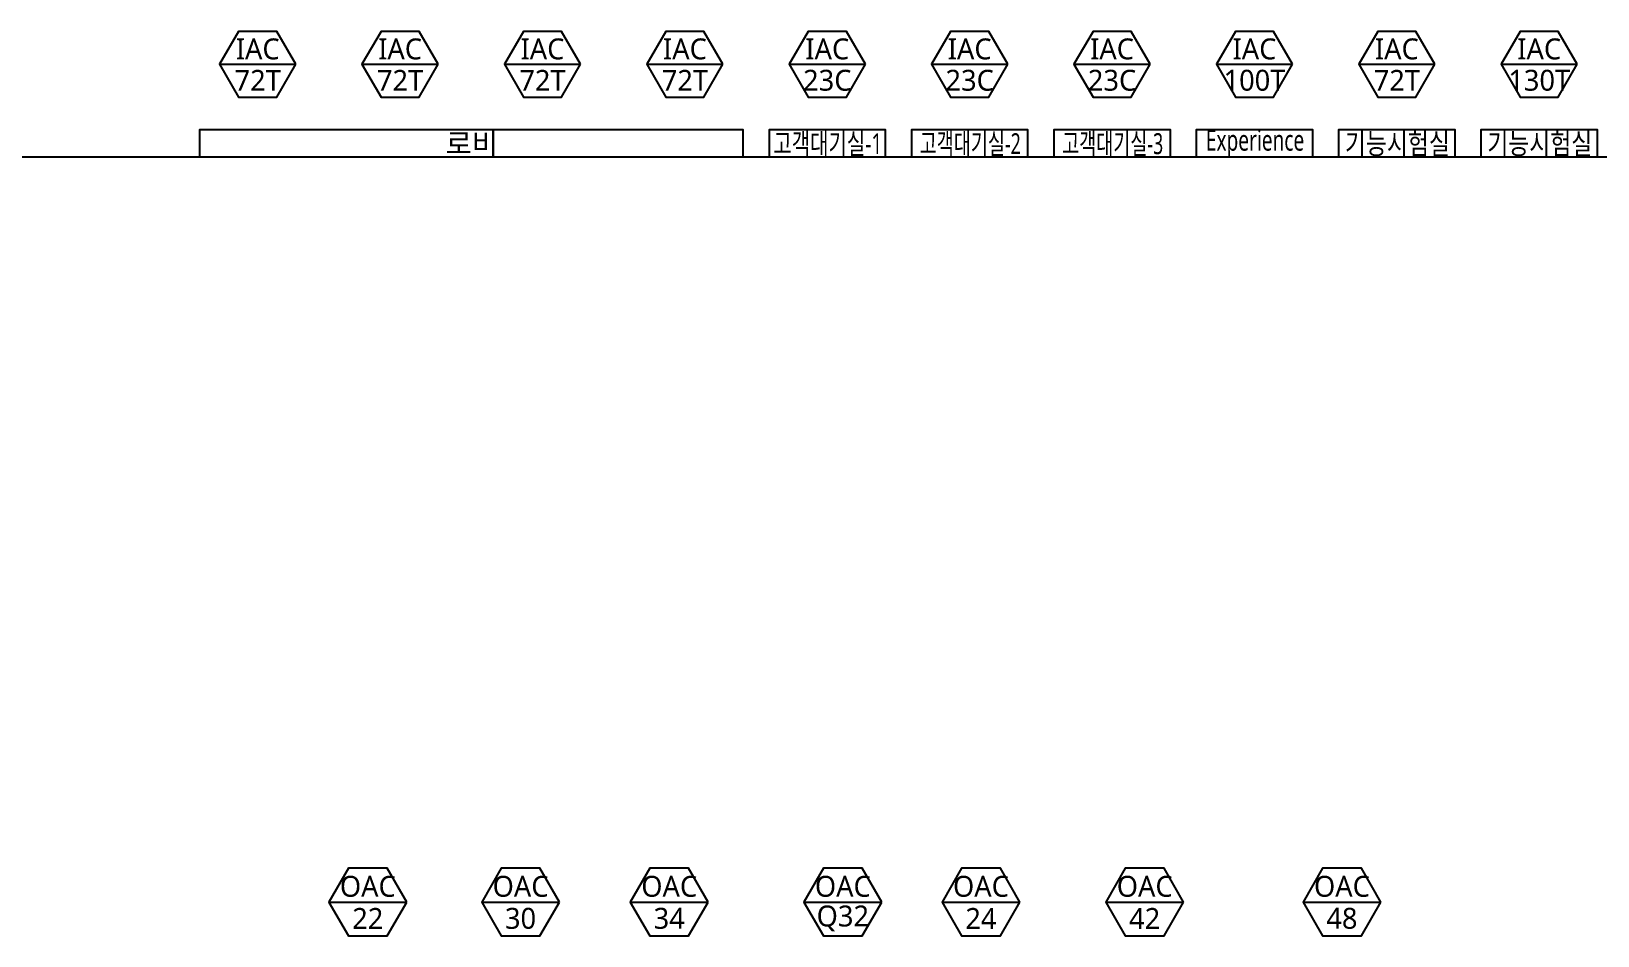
# Model space of a CAD drawing. Header units: millimetres. Extents: x 10547 to 11305, y 9897 to 10391.
# Drawn here: x 10852.8 to 11040.2, y 10169.5 to 10277.7 of the extents above; entities that cross this region are included whole.
import ezdxf
from ezdxf.enums import TextEntityAlignment as Align

# ---------------------------------------------------------------- set-up
doc = ezdxf.new("R2010")
doc.units = ezdxf.units.MM
doc.layers.add('LG-장비번호', color=7, linetype='Continuous')
doc.layers.add('실명', color=231, linetype='Continuous')
doc.styles.add('LG전자', font='')
doc.styles.get('LG전자').set_extended_font_data('Malgun Gothic')

msp = doc.modelspace()

# ---------------------------------------------------------------- linework, layer by layer
at = {"layer": 'LG-장비번호', "color": 1}
for p, q in [((10875.33, 10273.75), (10884.44, 10273.75)), ((10892.36, 10273.75), (10901.48, 10273.75)), ((10909.4, 10273.75), (10918.51, 10273.75)), ((10926.43, 10273.75), (10935.54, 10273.75)), ((10943.46, 10273.75), (10952.58, 10273.75)), ((10960.49, 10273.75), (10969.61, 10273.75)), ((10977.53, 10273.75), (10986.64, 10273.75)), ((10994.56, 10273.75), (11003.67, 10273.75)), ((11011.59, 10273.75), (11020.71, 10273.75)), ((11028.63, 10273.75), (11037.74, 10273.75)), ((10888.41, 10173.52), (10897.71, 10173.52)), ((10906.68, 10173.52), (10915.98, 10173.52)), ((10924.46, 10173.52), (10933.76, 10173.52)), ((10945.23, 10173.52), (10954.53, 10173.52)), ((10961.75, 10173.52), (10971.05, 10173.52)), ((10981.34, 10173.52), (10990.64, 10173.52)), ((11004.93, 10173.52), (11014.23, 10173.52))]:
    msp.add_line(p, q, dxfattribs=at)
at = {"layer": 'LG-장비번호', "color": 252}
msp.add_line((11218.88, 10262.64), (10547.02, 10262.64), dxfattribs=at)
at = {"layer": 'LG-장비번호', "color": 1}
for points in [[(10884.44, 10273.75), (10882.17, 10277.69), (10877.61, 10277.69), (10875.33, 10273.75), (10877.61, 10269.8), (10882.17, 10269.8)], [(10901.48, 10273.75), (10899.2, 10277.69), (10894.64, 10277.69), (10892.36, 10273.75), (10894.64, 10269.8), (10899.2, 10269.8)], [(10918.51, 10273.75), (10916.23, 10277.69), (10911.67, 10277.69), (10909.4, 10273.75), (10911.67, 10269.8), (10916.23, 10269.8)], [(10935.54, 10273.75), (10933.26, 10277.69), (10928.71, 10277.69), (10926.43, 10273.75), (10928.71, 10269.8), (10933.26, 10269.8)], [(10952.58, 10273.75), (10950.3, 10277.69), (10945.74, 10277.69), (10943.46, 10273.75), (10945.74, 10269.8), (10950.3, 10269.8)], [(10969.61, 10273.75), (10967.33, 10277.69), (10962.77, 10277.69), (10960.49, 10273.75), (10962.77, 10269.8), (10967.33, 10269.8)], [(10986.64, 10273.75), (10984.36, 10277.69), (10979.81, 10277.69), (10977.53, 10273.75), (10979.81, 10269.8), (10984.36, 10269.8)], [(11003.67, 10273.75), (11001.4, 10277.69), (10996.84, 10277.69), (10994.56, 10273.75), (10996.84, 10269.8), (11001.4, 10269.8)], [(11020.71, 10273.75), (11018.43, 10277.69), (11013.87, 10277.69), (11011.59, 10273.75), (11013.87, 10269.8), (11018.43, 10269.8)], [(11037.74, 10273.75), (11035.46, 10277.69), (11030.9, 10277.69), (11028.63, 10273.75), (11030.9, 10269.8), (11035.46, 10269.8)], [(10897.71, 10173.52), (10895.38, 10177.55), (10890.73, 10177.55), (10888.41, 10173.52), (10890.73, 10169.49), (10895.38, 10169.49)], [(10915.98, 10173.52), (10913.65, 10177.55), (10909, 10177.55), (10906.68, 10173.52), (10909, 10169.49), (10913.65, 10169.49)], [(10933.76, 10173.52), (10931.43, 10177.55), (10926.78, 10177.55), (10924.46, 10173.52), (10926.78, 10169.49), (10931.43, 10169.49)], [(10954.53, 10173.52), (10952.2, 10177.55), (10947.55, 10177.55), (10945.23, 10173.52), (10947.55, 10169.49), (10952.2, 10169.49)], [(10971.05, 10173.52), (10968.73, 10177.55), (10964.08, 10177.55), (10961.75, 10173.52), (10964.08, 10169.49), (10968.73, 10169.49)], [(10990.64, 10173.52), (10988.32, 10177.55), (10983.67, 10177.55), (10981.34, 10173.52), (10983.67, 10169.49), (10988.32, 10169.49)], [(11014.23, 10173.52), (11011.91, 10177.55), (11007.26, 10177.55), (11004.93, 10173.52), (11007.26, 10169.49), (11011.91, 10169.49)]]:
    msp.add_lwpolyline(points, close=True, dxfattribs=at)
at = {"layer": '실명', "color": 1}
for points in [[(10872.95, 10262.64), (10872.95, 10265.93), (10937.92, 10265.93), (10937.92, 10262.64)], [(10941.09, 10262.64), (10941.09, 10265.93), (10954.95, 10265.93), (10954.95, 10262.64)], [(10958.12, 10262.64), (10958.12, 10265.93), (10971.98, 10265.93), (10971.98, 10262.64)], [(10975.15, 10262.64), (10975.15, 10265.93), (10989.02, 10265.93), (10989.02, 10262.64)], [(10992.18, 10262.64), (10992.18, 10265.93), (11006.05, 10265.93), (11006.05, 10262.64)], [(11009.22, 10262.64), (11009.22, 10265.93), (11023.08, 10265.93), (11023.08, 10262.64)], [(11026.25, 10262.64), (11026.25, 10265.93), (11040.12, 10265.93), (11040.12, 10262.64)]]:
    msp.add_lwpolyline(points, close=True, dxfattribs=at)

# ---------------------------------------------------------------- texts
at = {"layer": 'LG-장비번호', "style": 'LG전자'}
for s, p in [('IAC', (10879.89, 10275.59)), ('IAC', (10896.92, 10275.59)), ('IAC', (10913.95, 10275.59)), ('IAC', (10930.99, 10275.59)), ('IAC', (10948.02, 10275.59)), ('IAC', (10965.05, 10275.59)), ('IAC', (10982.08, 10275.59)), ('IAC', (10999.12, 10275.59)), ('IAC', (11016.15, 10275.59)), ('IAC', (11033.18, 10275.59)), ('72T', (10879.89, 10271.84)), ('72T', (10896.92, 10271.84)), ('72T', (10913.95, 10271.84)), ('72T', (10930.99, 10271.84)), ('23C', (10948.02, 10271.84)), ('23C', (10965.05, 10271.84)), ('23C', (10982.08, 10271.84)), ('100T', (10999.12, 10271.84)), ('72T', (11016.15, 10271.84)), ('130T', (11033.18, 10271.84)), ('로비', (10905.51, 10264.28)), ('OAC', (10893.06, 10175.4)), ('OAC', (10911.33, 10175.4)), ('OAC', (10929.11, 10175.4)), ('OAC', (10949.88, 10175.4)), ('OAC', (10966.4, 10175.4)), ('OAC', (10985.99, 10175.4)), ('OAC', (11009.58, 10175.4)), ('22', (10893.06, 10171.57)), ('30', (10911.33, 10171.57)), ('34', (10929.11, 10171.57)), ('Q32', (10949.88, 10171.57)), ('24', (10966.4, 10171.57)), ('42', (10985.99, 10171.57)), ('48', (11009.58, 10171.57))]:
    msp.add_text(s, height=2.5, dxfattribs=at).set_placement(p, align=Align.MIDDLE)
for s, width, p in [('고객대기실-1', 0.7, (10948.09, 10264.28)), ('고객대기실-2', 0.65, (10965.12, 10264.28)), ('고객대기실-3', 0.65, (10982.16, 10264.28)), ('Experience', 0.7, (10999.19, 10264.28)), ('기능시험실', 0.8, (11016.22, 10264.28)), ('기능시험실', 0.8, (11033.25, 10264.28))]:
    msp.add_text(s, height=2.5, dxfattribs=dict(at, width=width)).set_placement(p, align=Align.MIDDLE)

doc.saveas('drawing.dxf')
